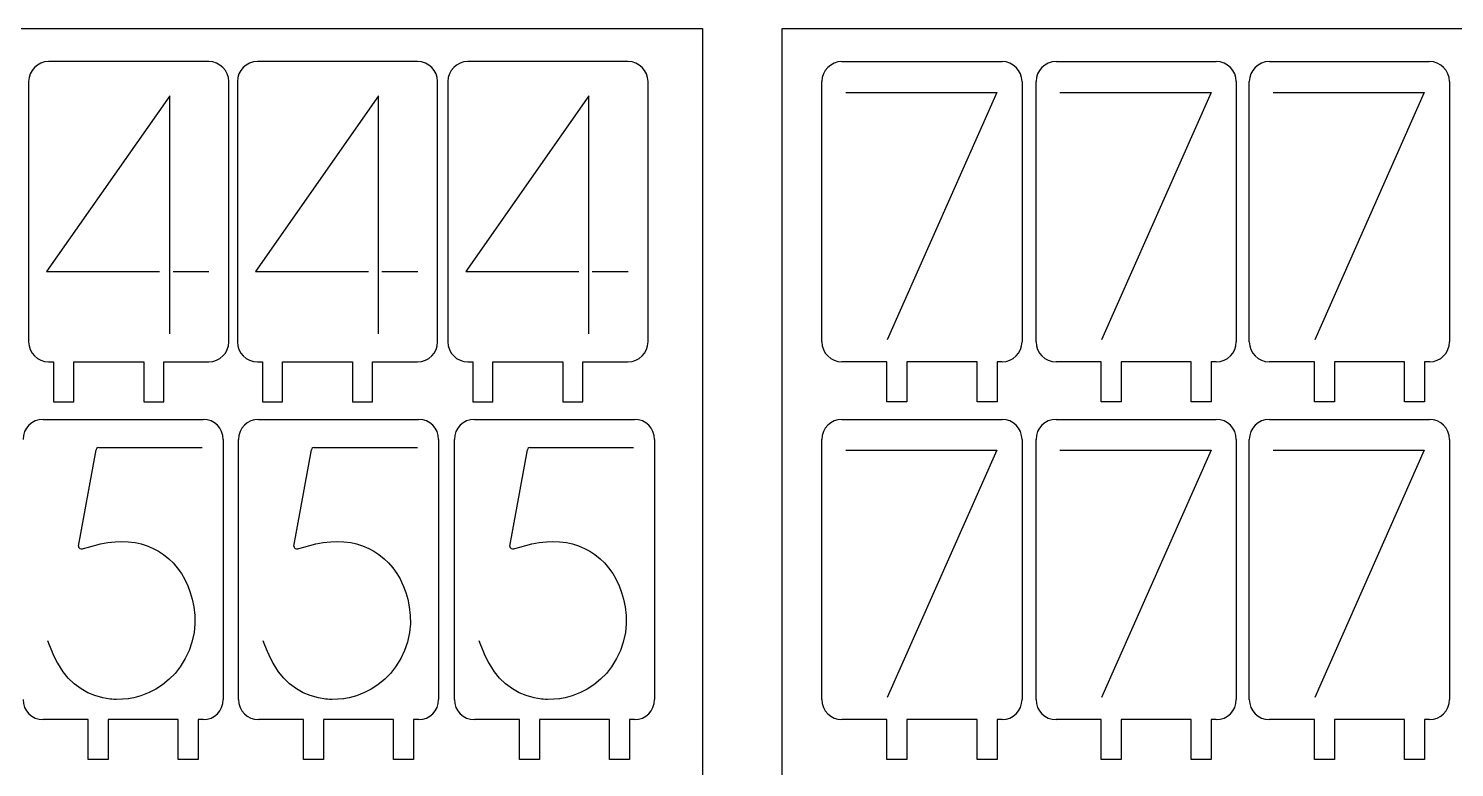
# Model space of a CAD drawing. Header units: millimetres. Extents: x 2133 to 4632, y 1065 to 2652.
# Drawn here: x 3513.4 to 3798.3, y 1707.9 to 1855.6 of the extents above; entities that cross this region are included whole.
import ezdxf

# ---------------------------------------------------------------- set-up
doc = ezdxf.new("R2010")
doc.units = ezdxf.units.MM
doc.layers.add('细实线', color=7, linetype='Continuous', lineweight=25)

msp = doc.modelspace()

# ---------------------------------------------------------------- linework, layer by layer
for points in [[(3525.375, 1751.935), (3526.585, 1752.267)], [(3526.585, 1752.267), (3527.817, 1752.579)], [(3527.817, 1752.579), (3529.258, 1752.845)], [(3529.258, 1752.845), (3530.764, 1753.029)], [(3530.764, 1753.029), (3532.021, 1753.088)], [(3532.021, 1753.088), (3533.348, 1753.016)], [(3533.348, 1753.016), (3534.749, 1752.842)], [(3534.749, 1752.842), (3535.907, 1752.599)], [(3535.907, 1752.599), (3537.099, 1752.208)], [(3568.419, 1751.935), (3569.629, 1752.267)], [(3569.629, 1752.267), (3570.861, 1752.579)], [(3570.861, 1752.579), (3572.302, 1752.845)], [(3572.302, 1752.845), (3573.808, 1753.029)], [(3573.808, 1753.029), (3575.065, 1753.088)], [(3575.065, 1753.088), (3576.391, 1753.016)], [(3576.391, 1753.016), (3577.792, 1752.842)], [(3577.792, 1752.842), (3578.951, 1752.599)], [(3578.951, 1752.599), (3580.143, 1752.208)], [(3611.559, 1751.935), (3612.769, 1752.267)], [(3612.769, 1752.267), (3614.001, 1752.579)], [(3614.001, 1752.579), (3615.441, 1752.845)], [(3615.441, 1752.845), (3616.947, 1753.029)], [(3616.947, 1753.029), (3618.204, 1753.088)], [(3618.204, 1753.088), (3619.531, 1753.016)], [(3619.531, 1753.016), (3620.932, 1752.842)], [(3620.932, 1752.842), (3622.09, 1752.599)], [(3622.09, 1752.599), (3623.283, 1752.208)], [(3524.419, 1751.653), (3525.388, 1751.938)], [(3537.099, 1752.208), (3538.355, 1751.691)], [(3538.355, 1751.691), (3539.379, 1751.16)], [(3539.379, 1751.16), (3540.4, 1750.468)], [(3540.4, 1750.468), (3541.465, 1749.62)], [(3541.465, 1749.62), (3542.321, 1748.809)], [(3567.463, 1751.653), (3568.432, 1751.938)], [(3580.143, 1752.208), (3581.399, 1751.691)], [(3581.399, 1751.691), (3582.423, 1751.16)], [(3582.423, 1751.16), (3583.443, 1750.468)], [(3583.443, 1750.468), (3584.509, 1749.62)], [(3584.509, 1749.62), (3585.364, 1748.809)], [(3610.602, 1751.653), (3611.571, 1751.938)], [(3623.283, 1752.208), (3624.538, 1751.691)], [(3624.538, 1751.691), (3625.562, 1751.16)], [(3625.562, 1751.16), (3626.583, 1750.468)], [(3626.583, 1750.468), (3627.648, 1749.62)], [(3627.648, 1749.62), (3628.504, 1748.809)], [(3542.321, 1748.809), (3543.136, 1747.832)], [(3543.136, 1747.832), (3543.968, 1746.669)], [(3543.968, 1746.669), (3544.616, 1745.589)], [(3585.364, 1748.809), (3586.18, 1747.832)], [(3586.18, 1747.832), (3587.011, 1746.669)], [(3587.011, 1746.669), (3587.66, 1745.589)], [(3628.504, 1748.809), (3629.319, 1747.832)], [(3629.319, 1747.832), (3630.151, 1746.669)], [(3630.151, 1746.669), (3630.8, 1745.589)], [(3544.616, 1745.589), (3545.191, 1744.341)], [(3545.176, 1744.382), (3545.747, 1742.881)], [(3587.66, 1745.589), (3588.235, 1744.341)], [(3588.219, 1744.382), (3588.791, 1742.881)], [(3630.8, 1745.589), (3631.375, 1744.341)], [(3631.359, 1744.382), (3631.931, 1742.881)], [(3545.747, 1742.881), (3546.151, 1741.54)], [(3546.151, 1741.54), (3546.43, 1740.021)], [(3588.791, 1742.881), (3589.194, 1741.54)], [(3589.194, 1741.54), (3589.474, 1740.021)], [(3631.931, 1742.881), (3632.334, 1741.54)], [(3632.334, 1741.54), (3632.613, 1740.021)], [(3546.43, 1740.021), (3546.622, 1738.249)], [(3546.622, 1738.249), (3546.677, 1736.619)], [(3589.474, 1740.021), (3589.665, 1738.249)], [(3589.665, 1738.249), (3589.72, 1736.619)], [(3632.613, 1740.021), (3632.805, 1738.249)], [(3632.805, 1738.249), (3632.86, 1736.619)], [(3546.677, 1736.619), (3546.496, 1734.878)], [(3589.72, 1736.619), (3589.539, 1734.878)], [(3632.86, 1736.619), (3632.679, 1734.878)], [(3517.597, 1732.383), (3517.261, 1733.209)], [(3518.136, 1731.075), (3517.597, 1732.383)], [(3546.084, 1732.957), (3545.528, 1731.291)], [(3546.496, 1734.878), (3546.084, 1732.957)], [(3560.641, 1732.383), (3560.305, 1733.209)], [(3561.18, 1731.075), (3560.641, 1732.383)], [(3589.127, 1732.957), (3588.572, 1731.291)], [(3589.539, 1734.878), (3589.127, 1732.957)], [(3603.78, 1732.383), (3603.444, 1733.209)], [(3604.319, 1731.075), (3603.78, 1732.383)], [(3632.267, 1732.957), (3631.711, 1731.291)], [(3632.679, 1734.878), (3632.267, 1732.957)], [(3518.441, 1730.339), (3518.136, 1731.076)], [(3519.285, 1728.669), (3518.441, 1730.339)], [(3544.736, 1729.695), (3543.72, 1728.041)], [(3545.528, 1731.291), (3544.736, 1729.695)], [(3561.484, 1730.339), (3561.179, 1731.076)], [(3562.328, 1728.669), (3561.484, 1730.339)], [(3587.779, 1729.695), (3586.764, 1728.041)], [(3588.572, 1731.291), (3587.779, 1729.695)], [(3604.624, 1730.339), (3604.319, 1731.076)], [(3605.468, 1728.669), (3604.624, 1730.339)], [(3630.919, 1729.695), (3629.903, 1728.041)], [(3631.711, 1731.291), (3630.919, 1729.695)], [(3520.332, 1727.014), (3519.25, 1728.725)], [(3521.358, 1725.73), (3520.332, 1727.014)], [(3542.716, 1726.721), (3541.556, 1725.569)], [(3543.72, 1728.041), (3542.716, 1726.721)], [(3563.376, 1727.014), (3562.293, 1728.725)], [(3564.402, 1725.73), (3563.376, 1727.014)], [(3585.76, 1726.721), (3584.6, 1725.569)], [(3586.764, 1728.041), (3585.76, 1726.721)], [(3606.515, 1727.014), (3605.433, 1728.725)], [(3607.542, 1725.73), (3606.515, 1727.014)], [(3628.899, 1726.721), (3627.739, 1725.569)], [(3629.903, 1728.041), (3628.899, 1726.721)], [(3522.533, 1724.656), (3521.358, 1725.73)], [(3523.948, 1723.606), (3522.533, 1724.656)], [(3540.162, 1724.411), (3538.868, 1723.531)], [(3541.556, 1725.569), (3540.162, 1724.411)], [(3565.577, 1724.656), (3564.402, 1725.73)], [(3566.992, 1723.606), (3565.577, 1724.656)], [(3583.206, 1724.411), (3581.912, 1723.531)], [(3584.6, 1725.569), (3583.206, 1724.411)], [(3608.716, 1724.656), (3607.542, 1725.73)], [(3610.131, 1723.606), (3608.716, 1724.656)], [(3626.345, 1724.411), (3625.051, 1723.531)], [(3627.739, 1725.569), (3626.345, 1724.411)], [(3525.264, 1722.837), (3523.948, 1723.606)], [(3526.658, 1722.287), (3525.264, 1722.837)], [(3528.291, 1721.821), (3526.658, 1722.287)], [(3529.748, 1721.559), (3528.291, 1721.821)], [(3530.091, 1721.531), (3529.748, 1721.559)], [(3530.507, 1721.512), (3530.091, 1721.531)], [(3530.955, 1721.506), (3530.507, 1721.512)], [(3532.182, 1721.545), (3530.955, 1721.506)], [(3533.387, 1721.656), (3532.182, 1721.545)], [(3534.435, 1721.829), (3533.341, 1721.648)], [(3535.881, 1722.249), (3534.435, 1721.829)], [(3537.5, 1722.885), (3535.881, 1722.249)], [(3538.868, 1723.531), (3537.5, 1722.885)], [(3568.308, 1722.837), (3566.992, 1723.606)], [(3569.702, 1722.287), (3568.308, 1722.837)], [(3571.335, 1721.821), (3569.702, 1722.287)], [(3572.792, 1721.559), (3571.335, 1721.821)], [(3573.135, 1721.531), (3572.792, 1721.559)], [(3573.551, 1721.512), (3573.135, 1721.531)], [(3573.998, 1721.506), (3573.551, 1721.512)], [(3575.225, 1721.545), (3573.998, 1721.506)], [(3576.43, 1721.656), (3575.225, 1721.545)], [(3577.479, 1721.829), (3576.385, 1721.648)], [(3578.925, 1722.249), (3577.479, 1721.829)], [(3580.544, 1722.885), (3578.925, 1722.249)], [(3581.912, 1723.531), (3580.544, 1722.885)], [(3611.447, 1722.837), (3610.131, 1723.606)], [(3612.842, 1722.287), (3611.447, 1722.837)], [(3614.474, 1721.821), (3612.842, 1722.287)], [(3615.932, 1721.559), (3614.474, 1721.821)], [(3616.274, 1721.531), (3615.932, 1721.559)], [(3616.69, 1721.512), (3616.274, 1721.531)], [(3617.138, 1721.506), (3616.69, 1721.512)], [(3618.365, 1721.545), (3617.138, 1721.506)], [(3619.57, 1721.656), (3618.365, 1721.545)], [(3620.618, 1721.829), (3619.524, 1721.648)], [(3622.065, 1722.249), (3620.618, 1721.829)], [(3623.684, 1722.885), (3622.065, 1722.249)], [(3625.051, 1723.531), (3623.684, 1722.885)]]:
    msp.add_lwpolyline(points)
at = {"layer": '细实线'}
for p, q in [((3549.443, 1848.968), (3517.443, 1848.968)), ((3591.156, 1848.968), (3559.156, 1848.968)), ((3633.197, 1848.968), (3601.197, 1848.968)), ((3675.936, 1848.968), (3707.936, 1848.968)), ((3718.735, 1848.968), (3750.735, 1848.968)), ((3761.346, 1848.968), (3793.346, 1848.968)), ((3513.443, 1844.968), (3513.443, 1792.968)), ((3553.443, 1792.968), (3553.443, 1844.968)), ((3555.156, 1844.968), (3555.156, 1792.968)), ((3595.156, 1792.968), (3595.156, 1844.968)), ((3597.197, 1844.968), (3597.197, 1792.968)), ((3637.197, 1792.968), (3637.197, 1844.968)), ((3671.936, 1792.968), (3671.936, 1844.968)), ((3711.936, 1844.968), (3711.936, 1792.968)), ((3714.735, 1792.968), (3714.735, 1844.968)), ((3754.735, 1844.968), (3754.735, 1792.968)), ((3757.346, 1792.968), (3757.346, 1844.968)), ((3797.346, 1844.968), (3797.346, 1792.968)), ((3541.629, 1842.136), (3517.037, 1807.006)), ((3541.629, 1794.583), (3541.629, 1842.136)), ((3583.342, 1842.136), (3558.75, 1807.006)), ((3583.342, 1794.583), (3583.342, 1842.136)), ((3625.382, 1842.136), (3600.791, 1807.006)), ((3625.382, 1794.583), (3625.382, 1842.136)), ((3676.71, 1842.799), (3706.897, 1842.799)), ((3706.897, 1842.799), (3685.001, 1793.355)), ((3719.508, 1842.799), (3749.696, 1842.799)), ((3749.696, 1842.799), (3727.799, 1793.355)), ((3762.12, 1842.799), (3792.307, 1842.799)), ((3792.307, 1842.799), (3770.411, 1793.355)), ((3517.037, 1807.006), (3539.623, 1807.006)), ((3542.289, 1807.006), (3549.469, 1807.006)), ((3558.75, 1807.006), (3581.336, 1807.006)), ((3584.002, 1807.006), (3591.182, 1807.006)), ((3600.791, 1807.006), (3623.376, 1807.006)), ((3626.042, 1807.006), (3633.222, 1807.006)), ((3517.443, 1788.968), (3518.443, 1788.968)), ((3518.443, 1788.968), (3518.443, 1780.968)), ((3522.443, 1780.968), (3522.443, 1788.968)), ((3522.443, 1788.968), (3536.443, 1788.968)), ((3536.443, 1788.968), (3536.443, 1780.968)), ((3540.443, 1780.968), (3540.443, 1788.968)), ((3540.443, 1788.968), (3549.443, 1788.968)), ((3559.156, 1788.968), (3560.156, 1788.968)), ((3560.156, 1788.968), (3560.156, 1780.968)), ((3564.156, 1780.968), (3564.156, 1788.968)), ((3564.156, 1788.968), (3578.156, 1788.968)), ((3578.156, 1788.968), (3578.156, 1780.968)), ((3582.156, 1780.968), (3582.156, 1788.968)), ((3582.156, 1788.968), (3591.156, 1788.968)), ((3601.197, 1788.968), (3602.197, 1788.968)), ((3602.197, 1788.968), (3602.197, 1780.968)), ((3606.197, 1780.968), (3606.197, 1788.968)), ((3606.197, 1788.968), (3620.197, 1788.968)), ((3620.197, 1788.968), (3620.197, 1780.968)), ((3624.197, 1780.968), (3624.197, 1788.968)), ((3624.197, 1788.968), (3633.197, 1788.968)), ((3684.936, 1788.968), (3675.936, 1788.968)), ((3684.936, 1780.968), (3684.936, 1788.968)), ((3702.936, 1788.968), (3688.936, 1788.968)), ((3688.936, 1788.968), (3688.936, 1780.968)), ((3702.936, 1780.968), (3702.936, 1788.968)), ((3707.936, 1788.968), (3706.936, 1788.968)), ((3706.936, 1788.968), (3706.936, 1780.968)), ((3727.735, 1788.968), (3718.735, 1788.968)), ((3727.735, 1780.968), (3727.735, 1788.968)), ((3745.735, 1788.968), (3731.735, 1788.968)), ((3731.735, 1788.968), (3731.735, 1780.968)), ((3745.735, 1780.968), (3745.735, 1788.968)), ((3750.735, 1788.968), (3749.735, 1788.968)), ((3749.735, 1788.968), (3749.735, 1780.968)), ((3770.346, 1788.968), (3761.346, 1788.968)), ((3770.346, 1780.968), (3770.346, 1788.968)), ((3788.346, 1788.968), (3774.346, 1788.968)), ((3774.346, 1788.968), (3774.346, 1780.968)), ((3788.346, 1780.968), (3788.346, 1788.968)), ((3793.346, 1788.968), (3792.346, 1788.968)), ((3792.346, 1788.968), (3792.346, 1780.968)), ((3518.443, 1780.968), (3522.443, 1780.968)), ((3536.443, 1780.968), (3540.443, 1780.968)), ((3560.156, 1780.968), (3564.156, 1780.968)), ((3578.156, 1780.968), (3582.156, 1780.968)), ((3602.197, 1780.968), (3606.197, 1780.968)), ((3620.197, 1780.968), (3624.197, 1780.968)), ((3688.936, 1780.968), (3684.936, 1780.968)), ((3706.936, 1780.968), (3702.936, 1780.968)), ((3731.735, 1780.968), (3727.735, 1780.968)), ((3749.735, 1780.968), (3745.735, 1780.968)), ((3774.346, 1780.968), (3770.346, 1780.968)), ((3792.346, 1780.968), (3788.346, 1780.968)), ((3516.326, 1777.474), (3548.326, 1777.474)), ((3559.37, 1777.474), (3591.37, 1777.474)), ((3602.509, 1777.474), (3634.509, 1777.474)), ((3675.936, 1777.474), (3707.936, 1777.474)), ((3718.735, 1777.474), (3750.735, 1777.474)), ((3761.346, 1777.474), (3793.346, 1777.474)), ((3552.326, 1773.474), (3552.326, 1721.474)), ((3555.37, 1721.474), (3555.37, 1773.474)), ((3595.37, 1773.474), (3595.37, 1721.474)), ((3598.509, 1721.474), (3598.509, 1773.474)), ((3638.509, 1773.474), (3638.509, 1721.474)), ((3671.936, 1721.474), (3671.936, 1773.474)), ((3711.936, 1773.474), (3711.936, 1721.474)), ((3714.735, 1721.474), (3714.735, 1773.474)), ((3754.735, 1773.474), (3754.735, 1721.474)), ((3757.346, 1721.474), (3757.346, 1773.474)), ((3797.346, 1773.474), (3797.346, 1721.474)), ((3523.4, 1752.129), (3526.923, 1771.398)), ((3527.01, 1771.62), (3526.923, 1771.398)), ((3527.209, 1771.791), (3527.01, 1771.62)), ((3527.477, 1771.871), (3527.209, 1771.791)), ((3527.477, 1771.871), (3548.101, 1771.854)), ((3566.443, 1752.129), (3569.966, 1771.398)), ((3570.054, 1771.62), (3569.966, 1771.398)), ((3570.253, 1771.791), (3570.054, 1771.62)), ((3570.521, 1771.871), (3570.253, 1771.791)), ((3570.521, 1771.871), (3591.145, 1771.854)), ((3609.583, 1752.129), (3613.106, 1771.398)), ((3613.193, 1771.62), (3613.106, 1771.398)), ((3613.392, 1771.791), (3613.193, 1771.62)), ((3613.66, 1771.871), (3613.392, 1771.791)), ((3613.66, 1771.871), (3634.285, 1771.854)), ((3676.71, 1771.305), (3706.897, 1771.305)), ((3706.897, 1771.305), (3685.001, 1721.861)), ((3719.508, 1771.305), (3749.696, 1771.305)), ((3749.696, 1771.305), (3727.799, 1721.861)), ((3762.12, 1771.305), (3792.307, 1771.305)), ((3792.307, 1771.305), (3770.411, 1721.861)), ((3523.4, 1752.129), (3523.428, 1751.942)), ((3523.428, 1751.942), (3523.516, 1751.78)), ((3523.516, 1751.78), (3523.679, 1751.644)), ((3523.679, 1751.644), (3523.912, 1751.572)), ((3523.912, 1751.572), (3524.184, 1751.584)), ((3524.184, 1751.584), (3524.419, 1751.653)), ((3566.443, 1752.129), (3566.471, 1751.942)), ((3566.471, 1751.942), (3566.56, 1751.78)), ((3566.56, 1751.78), (3566.723, 1751.644)), ((3566.723, 1751.644), (3566.955, 1751.572)), ((3566.955, 1751.572), (3567.227, 1751.584)), ((3567.227, 1751.584), (3567.463, 1751.653)), ((3609.583, 1752.129), (3609.611, 1751.942)), ((3609.611, 1751.942), (3609.699, 1751.78)), ((3609.699, 1751.78), (3609.862, 1751.644)), ((3609.862, 1751.644), (3610.095, 1751.572)), ((3610.095, 1751.572), (3610.367, 1751.584)), ((3610.367, 1751.584), (3610.602, 1751.653)), ((3525.326, 1717.474), (3516.326, 1717.474)), ((3525.326, 1709.474), (3525.326, 1717.474)), ((3543.326, 1717.474), (3529.326, 1717.474)), ((3529.326, 1717.474), (3529.326, 1709.474)), ((3543.326, 1709.474), (3543.326, 1717.474)), ((3548.326, 1717.474), (3547.326, 1717.474)), ((3547.326, 1717.474), (3547.326, 1709.474)), ((3568.37, 1717.474), (3559.37, 1717.474)), ((3568.37, 1709.474), (3568.37, 1717.474)), ((3586.37, 1717.474), (3572.37, 1717.474)), ((3572.37, 1717.474), (3572.37, 1709.474)), ((3586.37, 1709.474), (3586.37, 1717.474)), ((3591.37, 1717.474), (3590.37, 1717.474)), ((3590.37, 1717.474), (3590.37, 1709.474)), ((3611.509, 1717.474), (3602.509, 1717.474)), ((3611.509, 1709.474), (3611.509, 1717.474)), ((3629.509, 1717.474), (3615.509, 1717.474)), ((3615.509, 1717.474), (3615.509, 1709.474)), ((3629.509, 1709.474), (3629.509, 1717.474)), ((3634.509, 1717.474), (3633.509, 1717.474)), ((3633.509, 1717.474), (3633.509, 1709.474)), ((3684.936, 1717.474), (3675.936, 1717.474)), ((3684.936, 1709.474), (3684.936, 1717.474)), ((3702.936, 1717.474), (3688.936, 1717.474)), ((3688.936, 1717.474), (3688.936, 1709.474)), ((3702.936, 1709.474), (3702.936, 1717.474)), ((3707.936, 1717.474), (3706.936, 1717.474)), ((3706.936, 1717.474), (3706.936, 1709.474)), ((3727.735, 1717.474), (3718.735, 1717.474)), ((3727.735, 1709.474), (3727.735, 1717.474)), ((3745.735, 1717.474), (3731.735, 1717.474)), ((3731.735, 1717.474), (3731.735, 1709.474)), ((3745.735, 1709.474), (3745.735, 1717.474)), ((3750.735, 1717.474), (3749.735, 1717.474)), ((3749.735, 1717.474), (3749.735, 1709.474)), ((3770.346, 1717.474), (3761.346, 1717.474)), ((3770.346, 1709.474), (3770.346, 1717.474)), ((3788.346, 1717.474), (3774.346, 1717.474)), ((3774.346, 1717.474), (3774.346, 1709.474)), ((3788.346, 1709.474), (3788.346, 1717.474)), ((3793.346, 1717.474), (3792.346, 1717.474)), ((3792.346, 1717.474), (3792.346, 1709.474)), ((3529.326, 1709.474), (3525.326, 1709.474)), ((3547.326, 1709.474), (3543.326, 1709.474)), ((3572.37, 1709.474), (3568.37, 1709.474)), ((3590.37, 1709.474), (3586.37, 1709.474)), ((3615.509, 1709.474), (3611.509, 1709.474)), ((3633.509, 1709.474), (3629.509, 1709.474)), ((3688.936, 1709.474), (3684.936, 1709.474)), ((3706.936, 1709.474), (3702.936, 1709.474)), ((3731.735, 1709.474), (3727.735, 1709.474)), ((3749.735, 1709.474), (3745.735, 1709.474)), ((3774.346, 1709.474), (3770.346, 1709.474)), ((3792.346, 1709.474), (3788.346, 1709.474))]:
    msp.add_line(p, q, dxfattribs=at)
for points in [[(3248.088, 1855.576), (3648.088, 1855.576), (3648.088, 1555.576), (3248.088, 1555.576)], [(3664.028, 1855.576), (4064.028, 1855.576), (4064.028, 1555.576), (3664.028, 1555.576)]]:
    msp.add_lwpolyline(points, close=True, dxfattribs=at)
for centre, start, end in [((3517.443, 1844.968), 90, 180), ((3549.443, 1844.968), 0, 90), ((3559.156, 1844.968), 90, 180), ((3591.156, 1844.968), 0, 90), ((3601.197, 1844.968), 90, 180), ((3633.197, 1844.968), 0, 90), ((3675.936, 1844.968), 90, 180), ((3707.936, 1844.968), 0, 90), ((3718.735, 1844.968), 90, 180), ((3750.735, 1844.968), 0, 90), ((3761.346, 1844.968), 90, 180), ((3793.346, 1844.968), 0, 90), ((3517.443, 1792.968), 180, 270), ((3549.443, 1792.968), 270, 0), ((3559.156, 1792.968), 180, 270), ((3591.156, 1792.968), 270, 0), ((3601.197, 1792.968), 180, 270), ((3633.197, 1792.968), 270, 0), ((3675.936, 1792.968), 180, 270), ((3707.936, 1792.968), 270, 0), ((3718.735, 1792.968), 180, 270), ((3750.735, 1792.968), 270, 0), ((3761.346, 1792.968), 180, 270), ((3793.346, 1792.968), 270, 0), ((3516.326, 1773.474), 90, 180), ((3548.326, 1773.474), 0, 90), ((3559.37, 1773.474), 90, 180), ((3591.37, 1773.474), 0, 90), ((3602.509, 1773.474), 90, 180), ((3634.509, 1773.474), 0, 90), ((3675.936, 1773.474), 90, 180), ((3707.936, 1773.474), 0, 90), ((3718.735, 1773.474), 90, 180), ((3750.735, 1773.474), 0, 90), ((3761.346, 1773.474), 90, 180), ((3793.346, 1773.474), 0, 90), ((3516.326, 1721.474), 180, 270), ((3548.326, 1721.474), 270, 0), ((3559.37, 1721.474), 180, 270), ((3591.37, 1721.474), 270, 0), ((3602.509, 1721.474), 180, 270), ((3634.509, 1721.474), 270, 0), ((3675.936, 1721.474), 180, 270), ((3707.936, 1721.474), 270, 0), ((3718.735, 1721.474), 180, 270), ((3750.735, 1721.474), 270, 0), ((3761.346, 1721.474), 180, 270), ((3793.346, 1721.474), 270, 0)]:
    msp.add_arc(centre, 4, start, end, dxfattribs=at)

doc.saveas('drawing.dxf')
